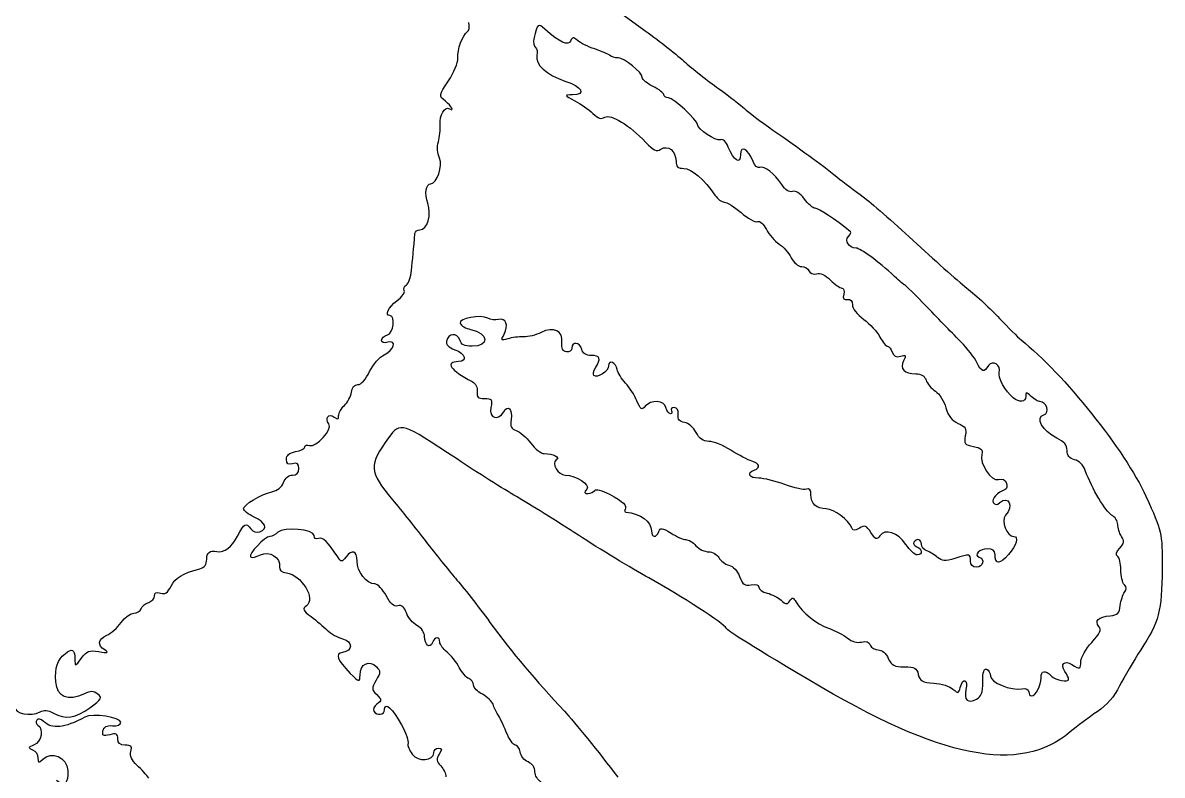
# Model space of a CAD drawing. Extents: x 129 to 1460, y 161 to 617.
# Drawn here: x 1371.13 to 1383.64, y 556.45 to 564.71 of the extents above; entities that cross this region are included whole.
import ezdxf

# ---------------------------------------------------------------- set-up
doc = ezdxf.new("R2010")
doc.units = 0
doc.layers.add('Layer_1', color=7, linetype='CONTINUOUS')

msp = doc.modelspace()

# ---------------------------------------------------------------- linework, layer by layer
at = {"layer": 'Layer_1', "color": 5}
for p, q in [((1375.874539, 561.121923), (1375.874539, 561.121923)), ((1371.23658, 556.729469), (1371.236581, 556.729476))]:
    msp.add_line(p, q, dxfattribs=at)
for points in [[(1376.658739, 565.777458), (1376.744299, 565.522818), (1376.88728, 565.396149), (1377.935337, 564.646502)], [(1376.009968, 564.61161), (1376.029707, 564.623809), (1376.036795, 564.6699), (1376.025719, 564.714033)], [(1376.863438, 564.640929), (1376.784016, 564.711111), (1376.779924, 564.7076), (1376.742385, 564.537054)], [(1377.145258, 564.512033), (1377.122775, 564.453444), (1377.024996, 564.498165), (1376.863438, 564.640929)], [(1377.935337, 564.646502), (1378.090763, 564.53533), (1378.294153, 564.376152), (1378.387316, 564.292773)], [(1375.906362, 564.323947), (1375.901016, 564.423327), (1375.95705, 564.578905), (1376.009968, 564.61161)], [(1376.742385, 564.537054), (1376.733212, 564.495382), (1376.740764, 564.451981), (1376.759169, 564.440608)], [(1377.22045, 564.517345), (1377.17287, 564.558892), (1377.162972, 564.558191), (1377.145258, 564.512033)], [(1377.409997, 564.424792), (1377.335882, 564.449381), (1377.250586, 564.491031), (1377.22045, 564.517345)], [(1376.759169, 564.440608), (1376.777572, 564.429233), (1376.784995, 564.390734), (1376.775664, 564.355053)], [(1377.576755, 564.353272), (1377.559152, 564.368018), (1377.484111, 564.400202), (1377.409997, 564.424792)], [(1375.803586, 564.075002), (1375.862679, 564.164216), (1375.908928, 564.276241), (1375.906362, 564.323947)], [(1376.775664, 564.355053), (1376.750492, 564.258797), (1376.880826, 564.139012), (1377.082504, 564.073046)], [(1377.666813, 564.326461), (1377.634883, 564.326461), (1377.594357, 564.338526), (1377.576755, 564.353272)], [(1377.932168, 564.11073), (1377.932168, 564.168125), (1377.737411, 564.326461), (1377.666813, 564.326461)], [(1378.387316, 564.292773), (1378.480479, 564.209394), (1378.653146, 564.072955), (1378.771021, 563.989576)], [(1375.769813, 563.853146), (1375.696146, 563.912797), (1375.696146, 563.912797), (1375.803586, 564.075002)], [(1377.082504, 564.073046), (1377.273058, 564.010719), (1377.320884, 563.923209), (1377.165755, 563.920716)], [(1378.050078, 564.013204), (1377.985228, 564.044129), (1377.932168, 564.088016), (1377.932168, 564.11073)], [(1378.167988, 563.922744), (1378.167988, 563.941572), (1378.114928, 563.982279), (1378.050078, 564.013204)], [(1377.165755, 563.920716), (1377.073291, 563.919234), (1377.073341, 563.91911), (1377.191021, 563.856214)], [(1378.218482, 563.888511), (1378.19071, 563.888511), (1378.167988, 563.903915), (1378.167988, 563.922744)], [(1378.538561, 563.595592), (1378.538561, 563.646104), (1378.273678, 563.888511), (1378.218482, 563.888511)], [(1378.771021, 563.989576), (1378.888897, 563.906197), (1379.016634, 563.807658), (1379.054882, 563.770601)], [(1375.711031, 563.595437), (1375.702789, 563.695909), (1375.763946, 563.798939), (1375.813608, 563.768246)], [(1375.813608, 563.768246), (1375.874441, 563.730649), (1375.840978, 563.795519), (1375.769813, 563.853146)], [(1377.191021, 563.856214), (1377.255872, 563.821557), (1377.345039, 563.759136), (1377.38917, 563.7175)], [(1379.054882, 563.770601), (1379.09313, 563.733544), (1379.233716, 563.627425), (1379.367295, 563.534782)], [(1377.38917, 563.7175), (1377.448854, 563.661192), (1377.482968, 563.650351), (1377.522337, 563.675184)], [(1377.522337, 563.675184), (1377.584498, 563.714394), (1377.796605, 563.584429), (1377.969355, 563.401282)], [(1375.692628, 563.405969), (1375.707007, 563.45829), (1375.715288, 563.54355), (1375.711031, 563.595437)], [(1378.790387, 563.428732), (1378.74153, 563.409984), (1378.538561, 563.54447), (1378.538561, 563.595592)], [(1379.367295, 563.534782), (1379.666373, 563.327356), (1379.888646, 563.164503), (1380.068696, 563.020886)], [(1375.704472, 563.227473), (1375.681855, 563.277111), (1375.677064, 563.349331), (1375.692628, 563.405969)], [(1377.969355, 563.401282), (1378.058086, 563.30721), (1378.086912, 563.294036), (1378.136398, 563.32494)], [(1378.136398, 563.32494), (1378.21483, 563.373921), (1378.302742, 563.304603), (1378.302742, 563.193777)], [(1378.875922, 563.348346), (1378.851522, 563.407253), (1378.817568, 563.439164), (1378.790387, 563.428732)], [(1379.148932, 563.187434), (1379.095566, 563.327795), (1379.0102, 563.375692), (1379.0102, 563.265274)], [(1379.0102, 563.265274), (1379.0102, 563.151497), (1378.939287, 563.195368), (1378.875922, 563.348346)], [(1375.610399, 562.945237), (1375.67806, 562.945237), (1375.743547, 563.141711), (1375.704472, 563.227473)], [(1378.302742, 563.193777), (1378.302742, 563.130329), (1378.320642, 563.113681), (1378.388862, 563.113681)], [(1379.222321, 563.123227), (1379.198787, 563.114199), (1379.165806, 563.143051), (1379.148932, 563.187434)], [(1379.463561, 562.935305), (1379.382051, 563.059704), (1379.274702, 563.143328), (1379.222321, 563.123227)], [(1378.388862, 563.113681), (1378.472553, 563.113681), (1378.613075, 562.992524), (1378.730753, 562.818907)], [(1380.068696, 563.020886), (1380.144291, 562.960588), (1380.273803, 562.862049), (1380.356501, 562.801911)], [(1375.576411, 562.73034), (1375.538842, 562.836107), (1375.556102, 562.945237), (1375.610399, 562.945237)], [(1379.580852, 562.86036), (1379.544079, 562.848688), (1379.503199, 562.874809), (1379.463561, 562.935305)], [(1379.712176, 562.777), (1379.66349, 562.842851), (1379.617555, 562.872009), (1379.580852, 562.86036)], [(1378.730753, 562.818907), (1378.75901, 562.777217), (1378.804506, 562.743108), (1378.831855, 562.743108)], [(1378.831855, 562.743108), (1378.859203, 562.743108), (1378.942339, 562.691099), (1379.016601, 562.627534)], [(1379.831732, 562.675725), (1379.807158, 562.675725), (1379.753358, 562.721299), (1379.712176, 562.777)], [(1380.356501, 562.801911), (1380.439199, 562.741772), (1380.686721, 562.525811), (1380.90655, 562.321996)], [(1375.490584, 562.43991), (1375.57157, 562.43991), (1375.620619, 562.605885), (1375.576411, 562.73034)], [(1379.016601, 562.627534), (1379.090862, 562.563969), (1379.171837, 562.519718), (1379.196544, 562.529199)], [(1380.22074, 562.416808), (1380.051634, 562.552507), (1379.866506, 562.675725), (1379.831732, 562.675725)], [(1379.196544, 562.529199), (1379.222994, 562.539351), (1379.263468, 562.503889), (1379.294976, 562.442959)], [(1375.398296, 561.991515), (1375.408833, 562.102594), (1375.421864, 562.245017), (1375.435468, 562.397799)], [(1375.435468, 562.397799), (1375.43753, 562.42096), (1375.462333, 562.43991), (1375.490584, 562.43991)], [(1379.294976, 562.442959), (1379.324407, 562.386046), (1379.386846, 562.314346), (1379.433729, 562.283627)], [(1380.196275, 562.366031), (1380.21776, 562.387515), (1380.228769, 562.410365), (1380.22074, 562.416808)], [(1379.433729, 562.283627), (1379.480612, 562.252907), (1379.541325, 562.184547), (1379.568647, 562.131712)], [(1380.279909, 562.237775), (1380.202885, 562.237775), (1380.149653, 562.319409), (1380.196275, 562.366031)], [(1380.90655, 562.321996), (1381.126378, 562.11818), (1381.391783, 561.883203), (1381.496339, 561.799824)], [(1379.568647, 562.131712), (1379.596362, 562.078118), (1379.646134, 562.035649), (1379.681231, 562.035649)], [(1380.702305, 561.926156), (1380.522342, 562.095301), (1380.329222, 562.237775), (1380.279909, 562.237775)], [(1375.340975, 561.835261), (1375.365805, 561.850606), (1375.391598, 561.920921), (1375.398296, 561.991515)], [(1379.681231, 562.035649), (1379.71583, 562.035649), (1379.752413, 562.014086), (1379.762526, 561.987731)], [(1379.762526, 561.987731), (1379.773283, 561.9597), (1379.807935, 561.94688), (1379.846023, 561.95684)], [(1379.846023, 561.95684), (1379.887391, 561.967654), (1379.942862, 561.942137), (1379.998151, 561.886848)], [(1379.998151, 561.886848), (1380.046011, 561.838981), (1380.102787, 561.799824), (1380.124319, 561.799824)], [(1380.81395, 561.833513), (1380.806758, 561.833513), (1380.756517, 561.875202), (1380.702305, 561.926156)], [(1375.238024, 561.66044), (1375.294125, 561.701918), (1375.330082, 561.751943), (1375.317929, 561.771608)], [(1375.317929, 561.771608), (1375.305775, 561.791272), (1375.316147, 561.819916), (1375.340975, 561.835261)], [(1380.124319, 561.799824), (1380.147035, 561.799824), (1380.155984, 561.771207), (1380.145639, 561.731647)], [(1381.061454, 561.589271), (1380.932519, 561.723604), (1380.821143, 561.833513), (1380.81395, 561.833513)], [(1381.496339, 561.799824), (1381.600894, 561.716445), (1381.762688, 561.566186), (1381.85588, 561.465915)], [(1375.161288, 561.496565), (1375.100307, 561.496677), (1375.144636, 561.591396), (1375.238024, 561.66044)], [(1380.145639, 561.731647), (1380.132511, 561.681445), (1380.14258, 561.6659), (1380.18382, 561.672692)], [(1380.18382, 561.672692), (1380.220446, 561.678722), (1380.23983, 561.658595), (1380.23983, 561.614537)], [(1375.134391, 561.284313), (1375.198755, 561.301145), (1375.223499, 561.4964), (1375.161288, 561.496565)], [(1376.237457, 561.467971), (1376.158202, 561.512324), (1375.911846, 561.465826), (1375.93307, 561.410512)], [(1380.23983, 561.614537), (1380.23983, 561.575763), (1380.292949, 561.508112), (1380.364953, 561.455181)], [(1381.430522, 561.209322), (1381.356469, 561.283961), (1381.190388, 561.454938), (1381.061454, 561.589271)], [(1375.93307, 561.410512), (1375.942478, 561.385995), (1375.993341, 561.356454), (1376.046099, 561.344868)], [(1376.353184, 561.454267), (1376.318984, 561.445328), (1376.266907, 561.451493), (1376.237457, 561.467971)], [(1376.414957, 561.292145), (1376.466862, 561.38913), (1376.433992, 561.475398), (1376.353184, 561.454267)], [(1377.049953, 561.20011), (1377.065084, 561.329013), (1376.956879, 561.381838), (1376.821308, 561.311731)], [(1380.364953, 561.455181), (1380.433771, 561.404592), (1380.51375, 561.317423), (1380.542683, 561.261472)], [(1381.85588, 561.465915), (1381.949072, 561.365645), (1382.05564, 561.259526), (1382.092697, 561.230096)], [(1375.068644, 561.226348), (1375.068644, 561.248774), (1375.09823, 561.274858), (1375.134391, 561.284313)], [(1375.927095, 561.229036), (1375.900837, 561.311767), (1375.798874, 561.303628), (1375.782283, 561.217475)], [(1376.046099, 561.344868), (1376.24765, 561.300654), (1376.260312, 561.159743), (1376.062739, 561.159743)], [(1376.454473, 561.241879), (1376.380567, 561.218978), (1376.377731, 561.222586), (1376.414957, 561.292145)], [(1376.627295, 561.263074), (1376.576036, 561.264983), (1376.498266, 561.25545), (1376.454473, 561.241879)], [(1376.821308, 561.311731), (1376.765861, 561.283057), (1376.678555, 561.261162), (1376.627295, 561.263074)], [(1380.542683, 561.261472), (1380.571617, 561.205521), (1380.609039, 561.159743), (1380.625843, 561.159743)], [(1375.137983, 561.20371), (1375.096198, 561.192783), (1375.068644, 561.201778), (1375.068644, 561.226348)], [(1375.096921, 561.067162), (1375.207872, 561.12034), (1375.241047, 561.230662), (1375.137983, 561.20371)], [(1375.782283, 561.217475), (1375.77437, 561.176388), (1375.802816, 561.146925), (1375.874539, 561.121923)], [(1375.874539, 561.121923), (1375.989171, 561.081963), (1376.015759, 560.9913), (1375.912847, 560.9913)], [(1376.062739, 561.159743), (1375.977628, 561.159743), (1375.943565, 561.177143), (1375.927095, 561.229036)], [(1377.098378, 561.098888), (1377.056398, 561.107085), (1377.042455, 561.136234), (1377.049953, 561.20011)], [(1377.157333, 561.140373), (1377.157333, 561.107966), (1377.134425, 561.091846), (1377.098378, 561.098888)], [(1377.26816, 561.125999), (1377.247365, 561.205519), (1377.157333, 561.217196), (1377.157333, 561.140373)], [(1377.373154, 561.058622), (1377.314111, 561.058622), (1377.280066, 561.080469), (1377.26816, 561.125999)], [(1380.625843, 561.159743), (1380.642647, 561.159743), (1380.665525, 561.13098), (1380.676682, 561.095826)], [(1381.606941, 560.981925), (1381.583963, 561.032354), (1381.504575, 561.134683), (1381.430522, 561.209322)], [(1382.092697, 561.230096), (1382.559616, 560.85928), (1383.234447, 560.014004), (1383.463326, 559.513282)], [(1374.937539, 560.881957), (1374.976355, 560.960409), (1375.048077, 561.043752), (1375.096921, 561.067162)], [(1375.912847, 560.9913), (1375.761316, 560.9913), (1375.826247, 560.895827), (1376.062457, 560.771315)], [(1377.419694, 560.924943), (1377.481497, 561.023905), (1377.46941, 561.058622), (1377.373154, 561.058622)], [(1377.657514, 560.904232), (1377.643238, 560.983051), (1377.561595, 561.0175), (1377.561595, 560.944705)], [(1380.676682, 561.095826), (1380.690956, 561.050854), (1380.717725, 561.037337), (1380.766997, 561.050223)], [(1380.80109, 561.00139), (1380.754854, 560.914996), (1380.808856, 560.856546), (1380.934912, 560.856546)], [(1380.766997, 561.050223), (1380.828117, 561.066206), (1380.832454, 561.059992), (1380.80109, 561.00139)], [(1381.852315, 560.873649), (1381.881466, 560.949614), (1381.773083, 561.017375), (1381.734034, 560.947597)], [(1374.807785, 560.738978), (1374.84363, 560.739203), (1374.894794, 560.79556), (1374.937539, 560.881957)], [(1377.399964, 560.83845), (1377.388356, 560.850058), (1377.397236, 560.888979), (1377.419694, 560.924943)], [(1377.561595, 560.944705), (1377.561595, 560.887956), (1377.434204, 560.80421), (1377.399964, 560.83845)], [(1377.748299, 560.755426), (1377.704801, 560.801748), (1377.663948, 560.86871), (1377.657514, 560.904232)], [(1381.734034, 560.947597), (1381.688876, 560.866906), (1381.655203, 560.876), (1381.606941, 560.981925)], [(1382.004135, 560.595461), (1381.921328, 560.663959), (1381.833562, 560.824779), (1381.852315, 560.873649)], [(1376.062457, 560.771315), (1376.105447, 560.748653), (1376.126019, 560.708877), (1376.119294, 560.661418)], [(1377.874134, 560.559888), (1377.848423, 560.621112), (1377.791797, 560.709104), (1377.748299, 560.755426)], [(1380.934912, 560.856546), (1380.997786, 560.856546), (1381.033839, 560.834902), (1381.048639, 560.788271)], [(1381.048639, 560.788271), (1381.060557, 560.750721), (1381.106919, 560.696008), (1381.151665, 560.66669)], [(1374.661179, 560.509931), (1374.696474, 560.543078), (1374.730584, 560.608098), (1374.736978, 560.65442)], [(1374.736978, 560.65442), (1374.744333, 560.707708), (1374.77034, 560.738765), (1374.807785, 560.738978)], [(1376.119294, 560.661418), (1376.110668, 560.600539), (1376.125189, 560.587038), (1376.199305, 560.587038)], [(1381.151665, 560.66669), (1381.196954, 560.637015), (1381.248364, 560.556404), (1381.267631, 560.484855)], [(1382.204837, 560.609103), (1382.147511, 560.660984), (1382.14323, 560.660984), (1382.14323, 560.609103)], [(1374.597006, 560.396319), (1374.597006, 560.425658), (1374.625883, 560.476784), (1374.661179, 560.509931)], [(1376.199305, 560.587038), (1376.281948, 560.587038), (1376.28809, 560.578212), (1376.269641, 560.485973)], [(1376.410076, 560.44017), (1376.456316, 560.522795), (1376.508077, 560.469278), (1376.491456, 560.356031)], [(1377.964339, 560.500933), (1377.92638, 560.455195), (1377.914969, 560.462653), (1377.874134, 560.559888)], [(1378.191915, 560.485918), (1378.170409, 560.568157), (1378.027932, 560.577559), (1377.964339, 560.500933)], [(1382.14323, 560.609103), (1382.14323, 560.543056), (1382.075516, 560.536414), (1382.004135, 560.595461)], [(1382.297799, 560.55335), (1382.280554, 560.55335), (1382.238722, 560.578439), (1382.204837, 560.609103)], [(1382.341097, 560.407719), (1382.411246, 560.426064), (1382.373402, 560.55335), (1382.297799, 560.55335)], [(1374.490223, 560.307578), (1374.439777, 560.368362), (1374.489999, 560.431791), (1374.549472, 560.382422)], [(1374.549472, 560.382422), (1374.586988, 560.351288), (1374.597006, 560.354216), (1374.597006, 560.396319)], [(1376.269641, 560.485973), (1376.246613, 560.370828), (1376.35203, 560.336447), (1376.410076, 560.44017)], [(1378.241282, 560.418541), (1378.223821, 560.418541), (1378.201606, 560.448861), (1378.191915, 560.485918)], [(1378.283512, 560.485918), (1378.254844, 560.485918), (1378.240758, 560.470758), (1378.252209, 560.452229)], [(1378.252209, 560.452229), (1378.263661, 560.433701), (1378.258744, 560.418541), (1378.241282, 560.418541)], [(1378.327611, 560.410228), (1378.332839, 560.459533), (1378.317467, 560.485918), (1378.283512, 560.485918)], [(1378.395757, 560.323615), (1378.339429, 560.331689), (1378.321677, 560.354254), (1378.327611, 560.410228)], [(1381.267631, 560.484855), (1381.292461, 560.39264), (1381.329976, 560.344048), (1381.40041, 560.312871)], [(1382.483233, 560.152125), (1382.330791, 560.224103), (1382.242955, 560.382055), (1382.341097, 560.407719)], [(1374.278022, 560.069127), (1374.349683, 560.041627), (1374.536613, 560.251682), (1374.490223, 560.307578)], [(1375.902138, 559.918356), (1375.28748, 560.326431), (1375.275296, 560.33026), (1375.146368, 560.155872)], [(1376.491456, 560.356031), (1376.479958, 560.277691), (1376.491792, 560.252086), (1376.547628, 560.23436)], [(1378.522954, 560.214018), (1378.493916, 560.270172), (1378.439105, 560.317398), (1378.395757, 560.323615)], [(1381.40041, 560.312871), (1381.483662, 560.27602), (1381.495727, 560.255156), (1381.479809, 560.175564)], [(1375.146368, 560.155872), (1374.925946, 559.857731), (1374.930539, 559.782601), (1375.187968, 559.475318)], [(1376.547628, 560.23436), (1376.586532, 560.222012), (1376.658051, 560.159875), (1376.70656, 560.096278)], [(1378.662809, 560.115345), (1378.598662, 560.115345), (1378.559803, 560.142761), (1378.522954, 560.214018)], [(1378.906186, 560.017886), (1378.821185, 560.071488), (1378.711665, 560.115345), (1378.662809, 560.115345)], [(1381.479809, 560.175564), (1381.462968, 560.091358), (1381.472137, 560.079491), (1381.569002, 560.060118)], [(1382.597387, 560.015979), (1382.596927, 560.076337), (1382.566238, 560.112931), (1382.483233, 560.152125)], [(1374.024301, 559.917269), (1374.024301, 559.962613), (1374.054934, 559.98846), (1374.125367, 560.002548)], [(1374.125367, 560.002548), (1374.180953, 560.013665), (1374.226432, 560.037647), (1374.226432, 560.055842)], [(1374.226432, 560.055842), (1374.226432, 560.074037), (1374.249647, 560.080015), (1374.278022, 560.069127)], [(1376.70656, 560.096278), (1376.755068, 560.03268), (1376.822037, 559.980646), (1376.85538, 559.980646)], [(1379.136532, 559.897706), (1379.094843, 559.910202), (1378.991187, 559.964283), (1378.906186, 560.017886)], [(1381.569002, 560.060118), (1381.654651, 560.042988), (1381.673453, 560.025091), (1381.659969, 559.973527)], [(1382.679536, 559.91405), (1382.62103, 559.927964), (1382.597845, 559.956731), (1382.597387, 560.015979)], [(1374.091678, 559.869823), (1374.041476, 559.856694), (1374.024301, 559.868812), (1374.024301, 559.917269)], [(1374.159055, 559.816137), (1374.159055, 559.870857), (1374.143383, 559.883344), (1374.091678, 559.869823)], [(1376.55094, 559.508908), (1376.411975, 559.589456), (1376.120014, 559.773706), (1375.902138, 559.918356)], [(1376.85538, 559.980646), (1376.956547, 559.980646), (1377.033985, 559.941138), (1376.988237, 559.912864)], [(1376.988237, 559.912864), (1376.93049, 559.877175), (1377.007461, 559.744826), (1377.085966, 559.744826)], [(1379.161799, 559.799965), (1379.235041, 559.828072), (1379.223803, 559.871545), (1379.136532, 559.897706)], [(1381.659969, 559.973527), (1381.633392, 559.871897), (1381.766531, 559.670964), (1381.844131, 559.695594)], [(1382.797717, 559.79448), (1382.775087, 559.856307), (1382.729839, 559.902087), (1382.679536, 559.91405)], [(1373.991799, 559.66373), (1374.01036, 559.712549), (1374.049783, 559.744831), (1374.090844, 559.744831)], [(1374.090844, 559.744831), (1374.137848, 559.744831), (1374.159055, 559.766999), (1374.159055, 559.816137)], [(1377.085966, 559.744826), (1377.208184, 559.744826), (1377.366064, 559.641772), (1377.32312, 559.590028)], [(1379.211068, 559.711083), (1379.106303, 559.711083), (1379.07541, 559.766815), (1379.161799, 559.799965)], [(1383.086462, 559.306899), (1383.020489, 559.342208), (1382.870639, 559.595246), (1382.797717, 559.79448)], [(1373.86494, 559.561538), (1373.923764, 559.574458), (1373.972911, 559.614049), (1373.991799, 559.66373)], [(1379.498982, 559.640701), (1379.39552, 559.679411), (1379.265959, 559.711083), (1379.211068, 559.711083)], [(1379.736065, 559.58911), (1379.709131, 559.578779), (1379.602444, 559.60199), (1379.498982, 559.640701)], [(1381.844131, 559.695594), (1381.886573, 559.709064), (1381.91531, 559.696043), (1381.930482, 559.656525)], [(1381.930482, 559.656525), (1381.942988, 559.623934), (1381.937484, 559.592023), (1381.918249, 559.585611)], [(1373.552662, 559.374208), (1373.552662, 559.420171), (1373.744062, 559.53499), (1373.86494, 559.561538)], [(1377.230076, 559.085128), (1376.995517, 559.237661), (1376.689905, 559.428361), (1376.55094, 559.508908)], [(1377.32312, 559.590028), (1377.292231, 559.55281), (1377.295092, 559.542695), (1377.336507, 559.542695)], [(1377.336507, 559.542695), (1377.365475, 559.542695), (1377.398517, 559.557809), (1377.409934, 559.576282)], [(1377.409934, 559.576282), (1377.422542, 559.596682), (1377.486108, 559.580156), (1377.571848, 559.534171)], [(1377.571848, 559.534171), (1377.724709, 559.452197), (1377.768586, 559.409371), (1377.742671, 559.367439)], [(1379.785036, 559.531476), (1379.785036, 559.584487), (1379.770032, 559.602144), (1379.736065, 559.58911)], [(1379.952138, 559.374198), (1379.845528, 559.374198), (1379.785036, 559.431134), (1379.785036, 559.531476)], [(1381.918249, 559.585611), (1381.833827, 559.55747), (1381.764139, 559.482666), (1381.787353, 559.445104)], [(1381.858401, 559.442892), (1381.957782, 559.525371), (1382.012717, 559.404623), (1381.921612, 559.303953)], [(1383.463326, 559.513282), (1383.642368, 559.121589), (1383.642368, 559.121589), (1383.641081, 558.717327)], [(1373.670572, 559.283251), (1373.605722, 559.314176), (1373.552662, 559.355106), (1373.552662, 559.374208)], [(1375.187968, 559.475318), (1375.288864, 559.354882), (1375.454306, 559.148032), (1375.555616, 559.015652)], [(1377.742671, 559.367439), (1377.733536, 559.352657), (1377.738326, 559.339404), (1377.753315, 559.337986)], [(1380.232024, 559.165439), (1380.200825, 559.25187), (1380.036819, 559.374198), (1379.952138, 559.374198)], [(1381.787353, 559.445104), (1381.806081, 559.414802), (1381.823886, 559.414249), (1381.858401, 559.442892)], [(1373.730415, 559.123364), (1373.82231, 559.158627), (1373.798496, 559.222248), (1373.670572, 559.283251)], [(1377.753315, 559.337986), (1377.910814, 559.323091), (1378.033234, 559.233535), (1378.033234, 559.133212)], [(1381.921612, 559.303953), (1381.866618, 559.243185), (1381.933681, 559.071054), (1382.012351, 559.071054)], [(1383.153885, 559.204167), (1383.153885, 559.240824), (1383.123545, 559.287053), (1383.086462, 559.306899)], [(1373.486534, 559.07351), (1373.561451, 559.220358), (1373.578413, 559.229549), (1373.634058, 559.153448)], [(1373.634058, 559.153448), (1373.657188, 559.121817), (1373.69534, 559.109905), (1373.730415, 559.123364)], [(1373.930968, 559.117283), (1373.90554, 559.091854), (1373.865916, 559.071051), (1373.842914, 559.071051)], [(1374.3275, 559.080004), (1374.3275, 559.150498), (1373.995406, 559.181719), (1373.930968, 559.117283)], [(1378.033234, 559.133212), (1378.033234, 559.057129), (1378.085836, 559.05134), (1378.113848, 559.12434)], [(1378.113848, 559.12434), (1378.131854, 559.171263), (1378.147836, 559.169253), (1378.24776, 559.107496)], [(1380.316768, 559.162126), (1380.262049, 559.129884), (1380.244611, 559.130565), (1380.232024, 559.165439)], [(1380.443683, 559.114175), (1380.393271, 559.191113), (1380.376631, 559.197399), (1380.316768, 559.162126)], [(1380.540503, 559.078692), (1380.506466, 559.032144), (1380.494577, 559.036501), (1380.443683, 559.114175)], [(1380.826377, 558.984253), (1380.736713, 559.115109), (1380.600125, 559.160231), (1380.540503, 559.078692)], [(1383.1945, 559.072484), (1383.172161, 559.108253), (1383.153885, 559.167511), (1383.153885, 559.204167)], [(1373.261377, 558.905445), (1373.341008, 558.891177), (1373.425807, 558.954473), (1373.486534, 559.07351)], [(1373.842914, 559.071051), (1373.786705, 559.071051), (1373.602071, 558.875661), (1373.63097, 558.846761)], [(1374.376793, 559.049069), (1374.347213, 559.037718), (1374.3275, 559.05008), (1374.3275, 559.080004)], [(1374.587394, 558.847303), (1374.479834, 559.011866), (1374.422639, 559.066661), (1374.376793, 559.049069)], [(1375.555616, 559.015652), (1375.656927, 558.883272), (1375.803626, 558.701354), (1375.881615, 558.61139)], [(1378.003289, 558.615825), (1377.812582, 558.721409), (1377.464636, 558.932597), (1377.230076, 559.085128)], [(1378.24776, 559.107496), (1378.310168, 559.068924), (1378.383618, 559.037368), (1378.410985, 559.037368)], [(1378.410985, 559.037368), (1378.438351, 559.037368), (1378.488181, 559.007048), (1378.521717, 558.969991)], [(1380.915782, 559.00715), (1380.90553, 558.990563), (1380.919795, 558.9683), (1380.947482, 558.957675)], [(1380.997821, 558.985719), (1380.997821, 559.041915), (1380.945685, 559.055535), (1380.915782, 559.00715)], [(1382.012351, 559.071054), (1382.069407, 559.071054), (1382.041606, 558.974494), (1381.954873, 558.871417)], [(1383.175461, 558.941531), (1383.224352, 558.995555), (1383.227787, 559.019182), (1383.1945, 559.072484)], [(1373.148401, 558.820668), (1373.148401, 558.89498), (1373.181434, 558.919769), (1373.261377, 558.905445)], [(1373.63097, 558.846761), (1373.643544, 558.834188), (1373.691561, 558.844088), (1373.737674, 558.868772)], [(1373.737674, 558.868772), (1373.83385, 558.920243), (1373.965099, 558.838398), (1373.948735, 558.737158)], [(1374.799139, 558.800133), (1374.799139, 558.914474), (1374.74655, 558.932959), (1374.675329, 558.843653)], [(1378.521717, 558.969991), (1378.555254, 558.932933), (1378.617709, 558.902614), (1378.660507, 558.902614)], [(1378.660507, 558.902614), (1378.703305, 558.902614), (1378.753615, 558.874037), (1378.772307, 558.839112)], [(1380.951631, 558.868867), (1380.926227, 558.868867), (1380.869862, 558.92079), (1380.826377, 558.984253)], [(1380.947482, 558.957675), (1381.0106, 558.933455), (1381.013618, 558.868867), (1380.951631, 558.868867)], [(1381.056776, 558.913221), (1381.024351, 558.92472), (1380.997821, 558.957344), (1380.997821, 558.985719)], [(1381.174778, 558.841597), (1381.142302, 558.869491), (1381.089201, 558.901722), (1381.056776, 558.913221)], [(1381.536837, 558.80149), (1381.536837, 558.880332), (1381.533964, 558.880804), (1381.363974, 558.829874)], [(1381.724112, 558.936245), (1381.636227, 558.936245), (1381.565796, 558.86483), (1381.631938, 558.842782)], [(1381.806345, 558.870856), (1381.806345, 558.917723), (1381.783053, 558.936245), (1381.724112, 558.936245)], [(1381.954873, 558.871417), (1381.862847, 558.762051), (1381.806345, 558.761859), (1381.806345, 558.870856)], [(1383.15169, 558.853437), (1383.128289, 558.8679), (1383.136558, 558.898543), (1383.175461, 558.941531)], [(1373.072601, 558.717343), (1373.124577, 558.731998), (1373.148401, 558.764473), (1373.148401, 558.820668)], [(1374.675329, 558.843653), (1374.630698, 558.787688), (1374.626238, 558.787873), (1374.587394, 558.847303)], [(1374.994225, 558.549279), (1374.905391, 558.549953), (1374.799139, 558.686526), (1374.799139, 558.800133)], [(1378.772307, 558.839112), (1378.790999, 558.804185), (1378.841041, 558.766889), (1378.883511, 558.756229)], [(1378.883511, 558.756229), (1378.929811, 558.744608), (1378.976839, 558.694171), (1379.000963, 558.630259)], [(1381.363974, 558.829874), (1381.256407, 558.797645), (1381.22358, 558.79968), (1381.174778, 558.841597)], [(1381.604214, 558.734113), (1381.559296, 558.734113), (1381.536837, 558.756572), (1381.536837, 558.80149)], [(1381.631938, 558.842782), (1381.698257, 558.820674), (1381.676173, 558.734113), (1381.604214, 558.734113)], [(1383.187573, 558.705232), (1383.187573, 558.774547), (1383.171426, 558.84124), (1383.15169, 558.853437)], [(1372.757642, 558.525586), (1372.804673, 558.616535), (1372.881956, 558.663586), (1373.072601, 558.717343)], [(1373.948735, 558.737158), (1373.943131, 558.702502), (1373.969772, 558.679525), (1374.024304, 558.671982)], [(1374.024304, 558.671982), (1374.191113, 558.648908), (1374.349488, 558.386556), (1374.243426, 558.309001)], [(1378.857954, 558.06145), (1378.822362, 558.119039), (1378.366488, 558.414738), (1378.003289, 558.615825)], [(1379.000963, 558.630259), (1379.034644, 558.541026), (1379.055129, 558.526335), (1379.126763, 558.540028)], [(1383.226571, 558.540205), (1383.205122, 558.561655), (1383.187573, 558.635917), (1383.187573, 558.705232)], [(1383.641081, 558.717327), (1383.639597, 558.250808), (1383.609038, 558.134669), (1383.406177, 557.824582)], [(1372.641321, 558.44838), (1372.690737, 558.432695), (1372.719469, 558.451771), (1372.757642, 558.525586)], [(1375.119002, 558.421248), (1375.081644, 558.49183), (1375.02587, 558.549058), (1374.994225, 558.549279)], [(1375.881615, 558.61139), (1375.959603, 558.521426), (1376.129695, 558.303801), (1376.259595, 558.127779)], [(1379.126763, 558.540028), (1379.181569, 558.550505), (1379.212331, 558.541207), (1379.212331, 558.514177)], [(1379.212331, 558.514177), (1379.212331, 558.490962), (1379.254021, 558.461563), (1379.304975, 558.448847)], [(1383.229553, 558.457669), (1383.255279, 558.488768), (1383.254428, 558.51235), (1383.226571, 558.540205)], [(1372.511431, 558.347746), (1372.546777, 558.358965), (1372.575696, 558.390882), (1372.575696, 558.418675)], [(1372.575696, 558.418675), (1372.575696, 558.453428), (1372.596189, 558.462704), (1372.641321, 558.44838)], [(1375.248125, 558.309291), (1375.203419, 558.297911), (1375.168054, 558.328575), (1375.119002, 558.421248)], [(1379.304975, 558.448847), (1379.355929, 558.436129), (1379.425073, 558.40098), (1379.45863, 558.370734)], [(1379.45863, 558.370734), (1379.51155, 558.323036), (1379.523918, 558.322267), (1379.551889, 558.36494)], [(1379.551889, 558.36494), (1379.579126, 558.406488), (1379.590147, 558.403882), (1379.622808, 558.348166)], [(1383.182132, 558.313065), (1383.188404, 558.368651), (1383.209743, 558.433723), (1383.229553, 558.457669)], [(1372.347269, 558.228848), (1372.381424, 558.228848), (1372.417872, 558.251011), (1372.428267, 558.278099)], [(1372.428267, 558.278099), (1372.438666, 558.305187), (1372.476085, 558.336528), (1372.511431, 558.347746)], [(1374.243426, 558.309001), (1374.196635, 558.274786), (1374.203047, 558.26005), (1374.29502, 558.190429)], [(1375.34238, 558.231198), (1375.318928, 558.298473), (1375.292299, 558.320535), (1375.248125, 558.309291)], [(1379.622808, 558.348166), (1379.688061, 558.236853), (1379.846331, 558.109806), (1379.978907, 558.062317)], [(1383.069664, 558.200985), (1383.153897, 558.210159), (1383.172628, 558.228832), (1383.182132, 558.313065)], [(1372.051198, 557.98584), (1372.09624, 558.006362), (1372.167311, 558.069435), (1372.209132, 558.126001)], [(1372.209132, 558.126001), (1372.250953, 558.182567), (1372.313115, 558.228848), (1372.347269, 558.228848)], [(1374.29502, 558.190429), (1374.352784, 558.146704), (1374.432992, 558.079176), (1374.47326, 558.040369)], [(1375.457676, 558.093221), (1375.412241, 558.117537), (1375.360358, 558.179627), (1375.34238, 558.231198)], [(1376.259595, 558.127779), (1376.514362, 557.782556), (1376.753921, 557.496707), (1377.078352, 557.150812)], [(1382.946764, 558.083258), (1382.895993, 558.144433), (1382.940313, 558.186888), (1383.069664, 558.200985)], [(1374.47326, 558.040369), (1374.513529, 558.001561), (1374.589172, 557.95933), (1374.641357, 557.946522)], [(1375.540286, 557.97247), (1375.540286, 558.019236), (1375.50815, 558.066208), (1375.457676, 558.093221)], [(1379.762312, 557.495215), (1379.024656, 557.936119), (1378.879081, 558.027267), (1378.857954, 558.06145)], [(1379.978907, 558.062317), (1380.0483, 558.037462), (1380.141014, 557.989134), (1380.184938, 557.954922)], [(1382.867853, 557.906804), (1382.961982, 558.009569), (1382.978068, 558.045539), (1382.946764, 558.083258)], [(1372.028258, 557.824325), (1371.945616, 557.876608), (1371.954899, 557.941963), (1372.051198, 557.98584)], [(1374.641357, 557.946522), (1374.75523, 557.918573), (1374.754179, 557.813438), (1374.639863, 557.797109)], [(1375.628349, 557.906662), (1375.600491, 557.834067), (1375.540286, 557.879056), (1375.540286, 557.97247)], [(1375.708728, 557.911243), (1375.708728, 557.975704), (1375.653638, 557.972566), (1375.628349, 557.906662)], [(1375.788376, 557.800505), (1375.74457, 557.834963), (1375.708728, 557.884796), (1375.708728, 557.911243)], [(1380.184938, 557.954922), (1380.234102, 557.916628), (1380.293857, 557.900011), (1380.340392, 557.91169)], [(1380.340392, 557.91169), (1380.390966, 557.924383), (1380.422721, 557.913105), (1380.436338, 557.877624)], [(1380.436338, 557.877624), (1380.447532, 557.848449), (1380.486659, 557.824582), (1380.523287, 557.824582)], [(1382.749623, 557.700089), (1382.749623, 557.74279), (1382.802827, 557.835812), (1382.867853, 557.906804)], [(1371.492105, 557.474446), (1371.479434, 557.63375), (1371.505205, 557.712803), (1371.592512, 557.782457)], [(1371.592512, 557.782457), (1371.672614, 557.846363), (1371.69969, 557.833735), (1371.700862, 557.731924)], [(1371.77169, 557.732823), (1371.832244, 557.814004), (1371.857666, 557.823751), (1371.964331, 557.806687)], [(1371.964331, 557.806687), (1372.062434, 557.790991), (1372.075325, 557.794548), (1372.028258, 557.824325)], [(1374.639863, 557.797109), (1374.554955, 557.784981), (1374.580474, 557.715995), (1374.72487, 557.567315)], [(1375.921884, 557.6337), (1375.892261, 557.690985), (1375.832182, 557.766047), (1375.788376, 557.800505)], [(1380.523287, 557.824582), (1380.562697, 557.824582), (1380.608037, 557.786763), (1380.634355, 557.731939)], [(1383.406177, 557.824582), (1383.327387, 557.704146), (1383.223404, 557.526866), (1383.175103, 557.430628)], [(1371.700862, 557.731924), (1371.701985, 557.639281), (1371.701985, 557.639281), (1371.77169, 557.732823)], [(1374.832826, 557.548331), (1374.832826, 557.671308), (1374.931825, 557.720764), (1375.013833, 557.638756)], [(1375.013833, 557.638756), (1375.059463, 557.593128), (1375.059014, 557.577435), (1375.00962, 557.491371)], [(1376.027523, 557.509677), (1375.999044, 557.520603), (1375.951507, 557.576415), (1375.921884, 557.6337)], [(1380.634355, 557.731939), (1380.671703, 557.654133), (1380.70003, 557.639295), (1380.811217, 557.639295)], [(1380.811217, 557.639295), (1380.924636, 557.639295), (1380.946479, 557.627225), (1380.963636, 557.555074)], [(1381.671591, 557.474845), (1381.671591, 557.582499), (1381.684115, 557.623864), (1381.713702, 557.613936)], [(1381.713702, 557.613936), (1381.736863, 557.606165), (1381.755886, 557.572291), (1381.755976, 557.538663)], [(1382.574034, 557.587687), (1382.52142, 557.671935), (1382.565385, 557.7159), (1382.649633, 557.663286)], [(1382.649633, 557.663286), (1382.739424, 557.60721), (1382.749623, 557.610964), (1382.749623, 557.700089)], [(1374.72487, 557.567315), (1374.817688, 557.471743), (1374.832826, 557.469082), (1374.832826, 557.548331)], [(1375.00962, 557.491371), (1374.957813, 557.401103), (1374.958165, 557.391228), (1375.015229, 557.334164)], [(1376.079301, 557.439082), (1376.079301, 557.466981), (1376.056001, 557.498748), (1376.027523, 557.509677)], [(1382.633122, 556.924912), (1382.077805, 556.455948), (1381.213947, 556.627559), (1379.762312, 557.495215)], [(1380.963636, 557.555074), (1380.980744, 557.483125), (1381.005546, 557.469284), (1381.133857, 557.460085)], [(1381.424303, 557.41379), (1381.453504, 557.525455), (1381.511897, 557.503151), (1381.487009, 557.389839)], [(1381.755976, 557.538663), (1381.756178, 557.467419), (1381.98133, 557.375033), (1382.10112, 557.397047)], [(1382.209422, 557.319255), (1382.253284, 557.319255), (1382.311673, 557.433414), (1382.311673, 557.519171)], [(1382.311673, 557.519171), (1382.311673, 557.601289), (1382.354494, 557.608505), (1382.42477, 557.53823)], [(1382.42477, 557.53823), (1382.471783, 557.491216), (1382.614869, 557.466204), (1382.614869, 557.504998)], [(1382.614869, 557.504998), (1382.614869, 557.51451), (1382.596493, 557.551724), (1382.574034, 557.587687)], [(1371.804818, 557.342215), (1371.620571, 557.255468), (1371.505655, 557.30406), (1371.492105, 557.474446)], [(1371.952057, 557.340541), (1371.904863, 557.375051), (1371.875281, 557.375386), (1371.804818, 557.342215)], [(1376.176085, 557.338309), (1376.122854, 557.365836), (1376.079301, 557.411184), (1376.079301, 557.439082)], [(1381.133857, 557.460085), (1381.216464, 557.454167), (1381.31126, 557.424694), (1381.344514, 557.3946)], [(1381.344514, 557.3946), (1381.400808, 557.343654), (1381.406308, 557.344977), (1381.424303, 557.41379)], [(1381.487009, 557.389839), (1381.461734, 557.274761), (1381.507395, 557.23375), (1381.603518, 557.285193)], [(1381.603518, 557.285193), (1381.656505, 557.313551), (1381.671591, 557.355581), (1381.671591, 557.474845)], [(1382.10112, 557.397047), (1382.149427, 557.405918), (1382.176919, 557.394341), (1382.176919, 557.365116)], [(1382.176919, 557.365116), (1382.176919, 557.339892), (1382.191545, 557.319255), (1382.209422, 557.319255)], [(1383.175103, 557.430628), (1383.114787, 557.310449), (1383.037046, 557.221491), (1382.926875, 557.146584)], [(1371.865664, 557.190386), (1371.998271, 557.287906), (1372.005901, 557.30117), (1371.952057, 557.340541)], [(1375.015229, 557.334164), (1375.072494, 557.276899), (1375.072687, 557.270767), (1375.018477, 557.231127)], [(1375.102334, 557.169324), (1375.102334, 557.260539), (1375.194618, 557.177353), (1375.287754, 557.002193)], [(1376.293016, 557.227956), (1376.281935, 557.261123), (1376.229316, 557.310782), (1376.176085, 557.338309)], [(1371.032544, 557.206393), (1371.044252, 557.124249), (1371.213039, 557.088615), (1371.319797, 557.145751)], [(1371.319797, 557.145751), (1371.362172, 557.168429), (1371.406471, 557.164256), (1371.46453, 557.132119)], [(1371.46453, 557.132119), (1371.596838, 557.058881), (1371.708999, 557.075174), (1371.865664, 557.190386)], [(1372.205124, 557.030635), (1372.205124, 557.086687), (1371.893618, 557.131367), (1371.81044, 557.087245)], [(1375.018477, 557.231127), (1374.986773, 557.207945), (1374.970827, 557.17281), (1374.98304, 557.153048)], [(1374.98304, 557.153048), (1375.016772, 557.098467), (1375.102334, 557.110141), (1375.102334, 557.169324)], [(1376.345867, 557.117119), (1376.327881, 557.144912), (1376.304098, 557.194788), (1376.293016, 557.227956)], [(1376.43755, 556.92341), (1376.405111, 557.002157), (1376.363853, 557.089326), (1376.345867, 557.117119)], [(1377.078352, 557.150812), (1377.191315, 557.030376), (1377.454164, 556.70444), (1377.66246, 556.42651)], [(1382.926875, 557.146584), (1382.838651, 557.0866), (1382.706462, 556.986847), (1382.633122, 556.924912)], [(1371.294984, 556.999546), (1371.360788, 556.958878), (1371.332883, 556.81316), (1371.253424, 556.782521)], [(1371.281485, 557.054262), (1371.270078, 557.035806), (1371.276151, 557.011185), (1371.294984, 556.999546)], [(1371.357834, 557.038131), (1371.323565, 557.068749), (1371.294265, 557.07494), (1371.281485, 557.054262)], [(1371.81044, 557.087245), (1371.579954, 556.964985), (1371.454889, 556.951413), (1371.357834, 557.038131)], [(1372.0094, 556.935763), (1372.018766, 556.981197), (1372.048401, 556.997407), (1372.1138, 556.992865)], [(1372.1138, 556.992865), (1372.16984, 556.988968), (1372.205124, 557.003567), (1372.205124, 557.030635)], [(1375.287754, 557.002193), (1375.335868, 556.911703), (1375.368462, 556.820018), (1375.360186, 556.798449)], [(1372.083879, 556.894295), (1372.010422, 556.875858), (1371.998429, 556.882536), (1372.0094, 556.935763)], [(1372.171435, 556.84825), (1372.171435, 556.904673), (1372.156507, 556.912522), (1372.083879, 556.894295)], [(1376.538236, 556.780234), (1376.515298, 556.780234), (1376.469989, 556.844664), (1376.43755, 556.92341)], [(1371.253424, 556.782521), (1371.186076, 556.756551), (1371.184199, 556.750636), (1371.23658, 556.729469)], [(1372.252502, 556.780232), (1372.193639, 556.780232), (1372.171435, 556.798862), (1372.171435, 556.84825)], [(1372.31514, 556.709758), (1372.330069, 556.766845), (1372.318172, 556.780232), (1372.252502, 556.780232)], [(1375.360186, 556.798449), (1375.351909, 556.77688), (1375.371796, 556.72389), (1375.404379, 556.680694)], [(1375.64135, 556.696653), (1375.64135, 556.724094), (1375.664218, 556.746545), (1375.692168, 556.746545)], [(1375.692168, 556.746545), (1375.734066, 556.746545), (1375.735807, 556.735048), (1375.702086, 556.681052)], [(1376.590708, 556.704435), (1376.584788, 556.746125), (1376.561175, 556.780234), (1376.538236, 556.780234)], [(1371.236581, 556.729476), (1371.269006, 556.716373), (1371.295536, 556.675872), (1371.295536, 556.639474)], [(1371.295536, 556.639474), (1371.295536, 556.58157), (1371.301667, 556.579421), (1371.344533, 556.622293)], [(1371.344533, 556.622293), (1371.442686, 556.720445), (1371.614444, 556.646152), (1371.622525, 556.502048)], [(1372.382946, 556.559324), (1372.323943, 556.614034), (1372.302531, 556.661541), (1372.31514, 556.709758)], [(1375.404379, 556.680694), (1375.470806, 556.592629), (1375.64135, 556.604115), (1375.64135, 556.696653)], [(1375.702086, 556.681052), (1375.668573, 556.627389), (1375.671564, 556.604092), (1375.718645, 556.552068)], [(1376.677272, 556.595381), (1376.635583, 556.613671), (1376.596629, 556.662746), (1376.590708, 556.704435)], [(1371.622525, 556.502048), (1371.630723, 556.355886), (1371.584629, 556.31412), (1371.499825, 556.390867)], [(1372.514017, 556.416648), (1372.489357, 556.451142), (1372.430375, 556.515345), (1372.382946, 556.559324)], [(1375.718645, 556.552068), (1375.750247, 556.517146), (1375.776104, 556.463239), (1375.776104, 556.432274)], [(1376.753071, 556.487079), (1376.753071, 556.532594), (1376.723243, 556.575213), (1376.677272, 556.595381)], [(1376.820448, 556.375972), (1376.783391, 556.395805), (1376.753071, 556.445803), (1376.753071, 556.487079)]]:
    msp.add_open_spline(points, degree=3, dxfattribs=at)

doc.saveas('drawing.dxf')
